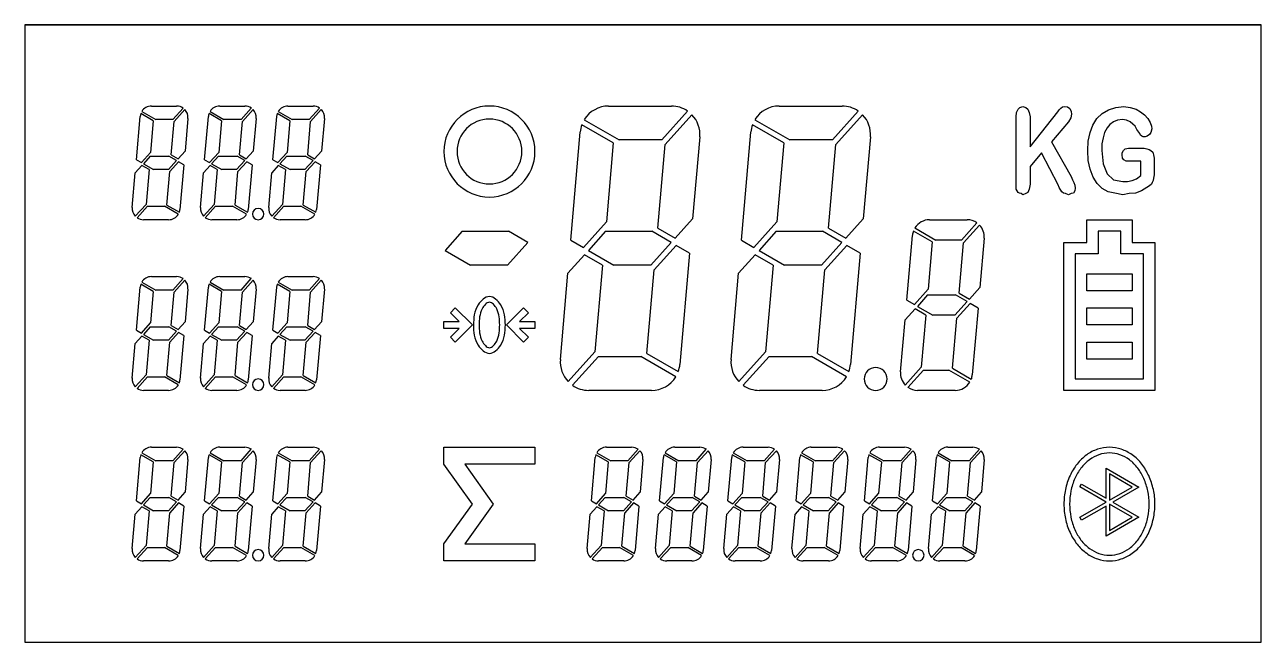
# Model space of a CAD drawing. Header units: inches. Extents: x 125 to 991, y -92 to 487.
# Drawn here: x 778.68 to 800.42, y 464.01 to 474.87 of the extents above; entities that cross this region are included whole.
import ezdxf

# ---------------------------------------------------------------- set-up
doc = ezdxf.new("R2010")
doc.units = ezdxf.units.IN

msp = doc.modelspace()

# ---------------------------------------------------------------- linework, layer by layer
at = {"color": 7, "linetype": 'Continuous'}
for p, q in [((778.684, 474.869), (778.684, 464.009)), ((800.424, 474.869), (778.684, 474.869)), ((778.684, 474.869), (800.424, 474.869)), ((800.424, 464.009), (800.424, 474.869)), ((780.944, 473.179), (780.724, 473.307)), ((780.741, 473.343), (780.986, 473.201)), ((780.912, 473.439), (781.354, 473.439)), ((781.286, 473.201), (781.467, 473.403)), ((781.498, 473.377), (781.31, 473.168)), ((782.144, 473.179), (781.924, 473.307)), ((781.941, 473.343), (782.186, 473.201)), ((782.112, 473.439), (782.554, 473.439)), ((782.486, 473.201), (782.667, 473.403)), ((782.698, 473.377), (782.51, 473.168)), ((783.344, 473.179), (783.124, 473.307)), ((783.141, 473.343), (783.386, 473.201)), ((783.312, 473.439), (783.754, 473.439)), ((783.686, 473.201), (783.867, 473.403)), ((783.898, 473.377), (783.71, 473.168)), ((788.949, 473.439), (790.054, 473.439)), ((789.884, 472.845), (790.338, 473.35)), ((790.414, 473.285), (789.944, 472.762)), ((791.949, 473.439), (793.054, 473.439)), ((792.884, 472.845), (793.338, 473.35)), ((793.414, 473.285), (792.944, 472.762)), ((796.115, 473.248), (796.123, 473.326)), ((796.123, 473.326), (796.147, 473.384)), ((796.147, 473.384), (796.179, 473.413)), ((796.179, 473.413), (796.234, 473.432)), ((796.234, 473.432), (796.282, 473.413)), ((796.282, 473.413), (796.321, 473.384)), ((796.321, 473.384), (796.345, 473.326)), ((796.345, 473.326), (796.361, 473.248)), ((796.361, 472.724), (796.844, 473.335)), ((796.844, 473.335), (796.868, 473.374)), ((796.868, 473.374), (796.9, 473.403)), ((796.9, 473.403), (796.931, 473.423)), ((796.931, 473.423), (796.971, 473.432)), ((796.971, 473.432), (797.018, 473.423)), ((797.018, 473.423), (797.058, 473.394)), ((797.058, 473.394), (797.082, 473.345)), ((797.09, 473.297), (797.074, 473.229)), ((797.082, 473.345), (797.09, 473.297)), ((797.533, 473.219), (797.628, 473.306)), ((797.628, 473.306), (797.739, 473.374)), ((797.739, 473.374), (797.866, 473.413)), ((797.866, 473.413), (798.008, 473.432)), ((798.008, 473.432), (798.119, 473.413)), ((798.119, 473.413), (798.222, 473.384)), ((798.222, 473.384), (798.301, 473.335)), ((798.301, 473.335), (798.373, 473.287)), ((798.373, 473.287), (798.428, 473.219)), ((780.646, 472.495), (780.713, 473.256)), ((780.944, 473.179), (780.896, 472.624)), ((781.286, 473.201), (780.986, 473.201)), ((781.258, 472.579), (781.31, 473.168)), ((781.553, 473.221), (781.502, 472.646)), ((781.846, 472.495), (781.913, 473.256)), ((782.144, 473.179), (782.096, 472.624)), ((782.486, 473.201), (782.186, 473.201)), ((782.458, 472.579), (782.51, 473.168)), ((782.753, 473.221), (782.702, 472.646)), ((783.046, 472.495), (783.113, 473.256)), ((783.344, 473.179), (783.296, 472.624)), ((783.686, 473.201), (783.386, 473.201)), ((783.658, 472.579), (783.71, 473.168)), ((783.953, 473.221), (783.902, 472.646)), ((789.03, 472.79), (788.479, 473.108)), ((788.522, 473.199), (789.135, 472.845)), ((792.03, 472.79), (791.479, 473.108)), ((791.522, 473.199), (792.135, 472.845)), ((796.115, 471.977), (796.115, 473.248)), ((796.361, 473.248), (796.361, 472.724)), ((797.034, 473.161), (796.733, 472.811)), ((797.074, 473.229), (797.034, 473.161)), ((797.414, 472.976), (797.462, 473.102)), ((797.462, 473.102), (797.533, 473.219)), ((797.763, 473.112), (797.715, 473.054)), ((797.826, 473.161), (797.763, 473.112)), ((797.897, 473.19), (797.826, 473.161)), ((797.985, 473.2), (797.897, 473.19)), ((798.056, 473.19), (797.985, 473.2)), ((798.119, 473.161), (798.056, 473.19)), ((798.167, 473.122), (798.119, 473.161)), ((798.206, 473.083), (798.167, 473.122)), ((798.238, 473.025), (798.206, 473.083)), ((798.428, 473.219), (798.468, 473.151)), ((798.468, 473.151), (798.491, 473.083)), ((798.491, 473.083), (798.499, 473.035)), ((788.285, 471.079), (788.451, 472.982)), ((790.552, 472.895), (790.426, 471.458)), ((791.285, 471.079), (791.451, 472.982)), ((793.552, 472.895), (793.426, 471.458)), ((797.383, 472.821), (797.414, 472.976)), ((797.644, 472.879), (797.62, 472.772)), ((797.668, 472.976), (797.644, 472.879)), ((797.715, 473.054), (797.668, 472.976)), ((798.286, 472.957), (798.238, 473.025)), ((798.301, 472.928), (798.286, 472.957)), ((798.325, 472.908), (798.301, 472.928)), ((798.349, 472.899), (798.325, 472.908)), ((798.381, 472.899), (798.349, 472.899)), ((798.42, 472.908), (798.381, 472.899)), ((798.46, 472.937), (798.42, 472.908)), ((798.484, 472.976), (798.46, 472.937)), ((798.499, 473.035), (798.484, 472.976)), ((781.379, 472.51), (781.502, 472.646)), ((782.579, 472.51), (782.702, 472.646)), ((783.779, 472.51), (783.902, 472.646)), ((789.03, 472.79), (788.909, 471.401)), ((789.884, 472.845), (789.135, 472.845)), ((789.815, 471.291), (789.944, 472.762)), ((792.03, 472.79), (791.909, 471.401)), ((792.884, 472.845), (792.135, 472.845)), ((792.815, 471.291), (792.944, 472.762)), ((796.733, 472.811), (797.082, 472.2)), ((797.375, 472.656), (797.383, 472.821)), ((797.383, 472.481), (797.375, 472.656)), ((797.62, 472.772), (797.62, 472.656)), ((797.62, 472.656), (797.644, 472.423)), ((797.977, 472.617), (798, 472.656)), ((798, 472.656), (798.032, 472.685)), ((798.032, 472.685), (798.088, 472.695)), ((798.088, 472.695), (798.365, 472.695)), ((798.365, 472.695), (798.412, 472.685)), ((798.412, 472.685), (798.452, 472.675)), ((798.452, 472.675), (798.484, 472.656)), ((798.484, 472.656), (798.515, 472.627)), ((780.646, 472.495), (780.734, 472.444)), ((780.734, 472.444), (780.896, 472.624)), ((780.89, 472.557), (780.769, 472.424)), ((780.769, 472.424), (780.949, 472.32)), ((780.89, 472.557), (781.216, 472.557)), ((781.209, 472.32), (781.352, 472.479)), ((781.352, 472.479), (781.216, 472.557)), ((781.387, 472.459), (781.233, 472.287)), ((781.258, 472.579), (781.379, 472.51)), ((781.481, 472.404), (781.387, 472.459)), ((781.846, 472.495), (781.934, 472.444)), ((781.934, 472.444), (782.096, 472.624)), ((782.09, 472.557), (781.969, 472.424)), ((781.969, 472.424), (782.149, 472.32)), ((782.09, 472.557), (782.416, 472.557)), ((782.409, 472.32), (782.552, 472.479)), ((782.552, 472.479), (782.416, 472.557)), ((782.587, 472.459), (782.433, 472.287)), ((782.458, 472.579), (782.579, 472.51)), ((782.681, 472.404), (782.587, 472.459)), ((783.046, 472.495), (783.134, 472.444)), ((783.134, 472.444), (783.296, 472.624)), ((783.29, 472.557), (783.169, 472.424)), ((783.169, 472.424), (783.349, 472.32)), ((783.29, 472.557), (783.616, 472.557)), ((783.609, 472.32), (783.752, 472.479)), ((783.752, 472.479), (783.616, 472.557)), ((783.787, 472.459), (783.633, 472.287)), ((783.658, 472.579), (783.779, 472.51)), ((783.881, 472.404), (783.787, 472.459)), ((796.559, 472.617), (796.361, 472.375)), ((796.852, 472.054), (796.559, 472.617)), ((797.414, 472.326), (797.383, 472.481)), ((797.644, 472.423), (797.715, 472.248)), ((797.977, 472.578), (797.977, 472.617)), ((797.985, 472.52), (797.977, 472.578)), ((798.008, 472.491), (797.985, 472.52)), ((798.048, 472.472), (798.008, 472.491)), ((798.309, 472.472), (798.048, 472.472)), ((798.309, 472.219), (798.309, 472.472)), ((798.515, 472.627), (798.531, 472.578)), ((798.531, 472.578), (798.539, 472.52)), ((798.539, 472.52), (798.539, 472.229)), ((780.573, 471.656), (780.626, 472.264)), ((780.742, 472.393), (780.626, 472.264)), ((780.869, 472.32), (780.742, 472.393)), ((780.869, 472.32), (780.816, 471.709)), ((781.209, 472.32), (780.949, 472.32)), ((781.181, 471.698), (781.233, 472.287)), ((781.481, 472.404), (781.413, 471.621)), ((781.773, 471.656), (781.826, 472.264)), ((781.942, 472.393), (781.826, 472.264)), ((782.069, 472.32), (781.942, 472.393)), ((782.069, 472.32), (782.016, 471.709)), ((782.409, 472.32), (782.149, 472.32)), ((782.381, 471.698), (782.433, 472.287)), ((782.681, 472.404), (782.613, 471.621)), ((782.973, 471.656), (783.026, 472.264)), ((783.142, 472.393), (783.026, 472.264)), ((783.269, 472.32), (783.142, 472.393)), ((783.269, 472.32), (783.216, 471.709)), ((783.609, 472.32), (783.349, 472.32)), ((783.581, 471.698), (783.633, 472.287)), ((783.881, 472.404), (783.813, 471.621)), ((796.361, 472.375), (796.361, 472.064)), ((797.082, 472.2), (797.105, 472.142)), ((797.47, 472.19), (797.414, 472.326)), ((797.715, 472.248), (797.826, 472.142)), ((798.23, 472.161), (798.309, 472.219)), ((798.539, 472.229), (798.531, 472.171)), ((796.147, 471.918), (796.115, 471.977)), ((796.345, 471.977), (796.321, 471.918)), ((796.361, 472.064), (796.345, 471.977)), ((796.868, 472.006), (796.852, 472.054)), ((796.915, 471.928), (796.868, 472.006)), ((797.105, 472.142), (797.129, 472.093)), ((797.129, 472.093), (797.145, 472.045)), ((797.145, 472.045), (797.153, 471.996)), ((797.153, 471.996), (797.145, 471.947)), ((797.541, 472.074), (797.47, 472.19)), ((797.628, 471.986), (797.541, 472.074)), ((797.731, 471.928), (797.628, 471.986)), ((797.826, 472.142), (797.992, 472.112)), ((797.992, 472.112), (798.072, 472.112)), ((798.072, 472.112), (798.151, 472.132)), ((798.151, 472.132), (798.23, 472.161)), ((798.46, 472.035), (798.317, 471.947)), ((798.491, 472.064), (798.46, 472.035)), ((798.507, 472.093), (798.491, 472.064)), ((798.523, 472.132), (798.507, 472.093)), ((798.531, 472.171), (798.523, 472.132)), ((796.171, 471.909), (796.147, 471.918)), ((796.203, 471.899), (796.171, 471.909)), ((796.234, 471.88), (796.203, 471.899)), ((796.282, 471.899), (796.234, 471.88)), ((796.321, 471.918), (796.282, 471.899)), ((796.947, 471.909), (796.915, 471.928)), ((796.979, 471.899), (796.947, 471.909)), ((797.034, 471.88), (796.979, 471.899)), ((797.082, 471.899), (797.034, 471.88)), ((797.121, 471.909), (797.082, 471.899)), ((797.145, 471.947), (797.121, 471.909)), ((797.85, 471.909), (797.731, 471.928)), ((797.992, 471.88), (797.85, 471.909)), ((798.103, 471.899), (797.992, 471.88)), ((798.214, 471.909), (798.103, 471.899)), ((798.317, 471.947), (798.214, 471.909)), ((780.627, 471.5), (780.816, 471.709)), ((780.84, 471.676), (780.658, 471.474)), ((780.84, 471.676), (781.139, 471.676)), ((781.384, 471.535), (781.139, 471.676)), ((781.181, 471.698), (781.402, 471.571)), ((781.827, 471.5), (782.016, 471.709)), ((782.04, 471.676), (781.858, 471.474)), ((782.04, 471.676), (782.339, 471.676)), ((782.584, 471.535), (782.339, 471.676)), ((782.381, 471.698), (782.602, 471.571)), ((783.027, 471.5), (783.216, 471.709)), ((783.24, 471.676), (783.058, 471.474)), ((783.24, 471.676), (783.539, 471.676)), ((783.784, 471.535), (783.539, 471.676)), ((783.581, 471.698), (783.802, 471.571)), ((781.214, 471.439), (780.772, 471.439)), ((782.414, 471.439), (781.972, 471.439)), ((783.614, 471.439), (783.172, 471.439)), ((788.505, 470.952), (788.909, 471.401)), ((790.118, 471.116), (790.426, 471.458)), ((791.505, 470.952), (791.909, 471.401)), ((793.118, 471.116), (793.426, 471.458)), ((794.591, 471.439), (795.254, 471.439)), ((795.152, 471.082), (795.424, 471.385)), ((795.47, 471.346), (795.188, 471.033)), ((797.354, 471.039), (797.354, 471.439)), ((797.354, 471.439), (798.154, 471.439)), ((798.154, 471.439), (798.154, 471.039)), ((786.374, 471.236), (786.073, 470.901)), ((786.374, 471.236), (787.19, 471.236)), ((787.53, 471.04), (787.19, 471.236)), ((788.894, 471.236), (788.593, 470.901)), ((788.894, 471.236), (789.71, 471.236)), ((790.05, 471.04), (789.71, 471.236)), ((789.815, 471.291), (790.118, 471.116)), ((791.894, 471.236), (791.593, 470.901)), ((791.894, 471.236), (792.71, 471.236)), ((793.05, 471.04), (792.71, 471.236)), ((792.815, 471.291), (793.118, 471.116)), ((794.192, 470.023), (794.292, 471.165)), ((794.64, 471.049), (794.309, 471.24)), ((794.335, 471.295), (794.702, 471.082)), ((795.552, 471.113), (795.477, 470.25)), ((797.954, 471.239), (797.554, 471.239)), ((797.554, 471.239), (797.554, 470.839)), ((797.954, 470.839), (797.954, 471.239)), ((786.073, 470.901), (786.522, 470.642)), ((787.171, 470.642), (787.53, 471.04)), ((788.285, 471.079), (788.505, 470.952)), ((788.593, 470.901), (789.042, 470.642)), ((789.691, 470.642), (790.05, 471.04)), ((790.138, 470.989), (789.751, 470.559)), ((790.373, 470.853), (790.138, 470.989)), ((791.285, 471.079), (791.505, 470.952)), ((791.593, 470.901), (792.042, 470.642)), ((792.691, 470.642), (793.05, 471.04)), ((793.138, 470.989), (792.751, 470.559)), ((793.373, 470.853), (793.138, 470.989)), ((794.64, 471.049), (794.567, 470.216)), ((795.152, 471.082), (794.702, 471.082)), ((795.111, 470.15), (795.188, 471.033)), ((796.954, 471.039), (797.354, 471.039)), ((796.954, 468.439), (796.954, 471.039)), ((798.154, 471.039), (798.554, 471.039)), ((798.554, 471.039), (798.554, 468.439)), ((788.525, 470.825), (788.234, 470.502)), ((788.842, 470.642), (788.525, 470.825)), ((790.373, 470.853), (790.202, 468.895)), ((791.525, 470.825), (791.234, 470.502)), ((791.842, 470.642), (791.525, 470.825)), ((793.373, 470.853), (793.202, 468.895)), ((797.554, 470.839), (797.154, 470.839)), ((797.154, 470.839), (797.154, 468.639)), ((798.354, 470.839), (797.954, 470.839)), ((798.354, 468.639), (798.354, 470.839)), ((787.171, 470.642), (786.522, 470.642)), ((788.101, 468.982), (788.234, 470.502)), ((788.842, 470.642), (788.709, 469.115)), ((789.691, 470.642), (789.042, 470.642)), ((789.622, 469.087), (789.751, 470.559)), ((791.101, 468.982), (791.234, 470.502)), ((791.842, 470.642), (791.709, 469.115)), ((792.691, 470.642), (792.042, 470.642)), ((792.622, 469.087), (792.751, 470.559)), ((797.354, 470.189), (797.354, 470.489)), ((797.354, 470.489), (798.154, 470.489)), ((798.154, 470.489), (798.154, 470.189)), ((780.646, 469.495), (780.713, 470.256)), ((780.944, 470.179), (780.724, 470.307)), ((780.741, 470.343), (780.986, 470.201)), ((780.912, 470.439), (781.354, 470.439)), ((781.286, 470.201), (781.467, 470.403)), ((781.498, 470.377), (781.31, 470.168)), ((781.846, 469.495), (781.913, 470.256)), ((782.144, 470.179), (781.924, 470.307)), ((781.941, 470.343), (782.186, 470.201)), ((782.112, 470.439), (782.554, 470.439)), ((782.486, 470.201), (782.667, 470.403)), ((782.698, 470.377), (782.51, 470.168)), ((783.046, 469.495), (783.113, 470.256)), ((783.344, 470.179), (783.124, 470.307)), ((783.141, 470.343), (783.386, 470.201)), ((783.312, 470.439), (783.754, 470.439)), ((783.686, 470.201), (783.867, 470.403)), ((783.898, 470.377), (783.71, 470.168)), ((795.292, 470.045), (795.477, 470.25)), ((780.944, 470.179), (780.896, 469.624)), ((781.286, 470.201), (780.986, 470.201)), ((781.258, 469.579), (781.31, 470.168)), ((781.553, 470.221), (781.502, 469.646)), ((782.144, 470.179), (782.096, 469.624)), ((782.486, 470.201), (782.186, 470.201)), ((782.458, 469.579), (782.51, 470.168)), ((782.753, 470.221), (782.702, 469.646)), ((783.344, 470.179), (783.296, 469.624)), ((783.686, 470.201), (783.386, 470.201)), ((783.658, 469.579), (783.71, 470.168)), ((783.953, 470.221), (783.902, 469.646)), ((794.192, 470.023), (794.324, 469.947)), ((794.324, 469.947), (794.567, 470.216)), ((794.558, 470.117), (794.377, 469.916)), ((794.558, 470.117), (795.048, 470.117)), ((795.251, 469.999), (795.048, 470.117)), ((795.111, 470.15), (795.292, 470.045)), ((798.154, 470.189), (797.354, 470.189)), ((786.169, 469.804), (786.254, 469.889)), ((786.324, 469.649), (786.169, 469.804)), ((786.254, 469.889), (786.554, 469.589)), ((787.154, 469.589), (787.454, 469.889)), ((787.538, 469.804), (787.383, 469.649)), ((787.454, 469.889), (787.538, 469.804)), ((794.336, 469.871), (794.162, 469.677)), ((794.527, 469.761), (794.336, 469.871)), ((794.377, 469.916), (794.647, 469.761)), ((795.036, 469.761), (795.251, 469.999)), ((795.304, 469.969), (795.072, 469.711)), ((795.445, 469.887), (795.304, 469.969)), ((795.445, 469.887), (795.342, 468.713)), ((797.354, 469.589), (797.354, 469.889)), ((797.354, 469.889), (798.154, 469.889)), ((798.154, 469.889), (798.154, 469.589)), ((780.734, 469.444), (780.896, 469.624)), ((781.379, 469.51), (781.502, 469.646)), ((781.934, 469.444), (782.096, 469.624)), ((782.579, 469.51), (782.702, 469.646)), ((783.134, 469.444), (783.296, 469.624)), ((783.779, 469.51), (783.902, 469.646)), ((786.054, 469.529), (786.054, 469.649)), ((786.054, 469.649), (786.324, 469.649)), ((786.554, 469.589), (786.254, 469.289)), ((787.454, 469.289), (787.154, 469.589)), ((787.383, 469.649), (787.654, 469.649)), ((787.654, 469.649), (787.654, 469.529)), ((794.082, 468.765), (794.162, 469.677)), ((794.527, 469.761), (794.447, 468.845)), ((795.036, 469.761), (794.647, 469.761)), ((794.995, 468.828), (795.072, 469.711)), ((798.154, 469.589), (797.354, 469.589)), ((780.742, 469.393), (780.626, 469.264)), ((780.646, 469.495), (780.734, 469.444)), ((780.869, 469.32), (780.742, 469.393)), ((780.89, 469.557), (780.769, 469.424)), ((780.769, 469.424), (780.949, 469.32)), ((780.89, 469.557), (781.216, 469.557)), ((781.209, 469.32), (781.352, 469.479)), ((781.352, 469.479), (781.216, 469.557)), ((781.387, 469.459), (781.233, 469.287)), ((781.258, 469.579), (781.379, 469.51)), ((781.481, 469.404), (781.387, 469.459)), ((781.481, 469.404), (781.413, 468.621)), ((781.942, 469.393), (781.826, 469.264)), ((781.846, 469.495), (781.934, 469.444)), ((782.069, 469.32), (781.942, 469.393)), ((782.09, 469.557), (781.969, 469.424)), ((781.969, 469.424), (782.149, 469.32)), ((782.09, 469.557), (782.416, 469.557)), ((782.409, 469.32), (782.552, 469.479)), ((782.552, 469.479), (782.416, 469.557)), ((782.587, 469.459), (782.433, 469.287)), ((782.458, 469.579), (782.579, 469.51)), ((782.681, 469.404), (782.587, 469.459)), ((782.681, 469.404), (782.613, 468.621)), ((783.142, 469.393), (783.026, 469.264)), ((783.046, 469.495), (783.134, 469.444)), ((783.269, 469.32), (783.142, 469.393)), ((783.29, 469.557), (783.169, 469.424)), ((783.169, 469.424), (783.349, 469.32)), ((783.29, 469.557), (783.616, 469.557)), ((783.609, 469.32), (783.752, 469.479)), ((783.752, 469.479), (783.616, 469.557)), ((783.787, 469.459), (783.633, 469.287)), ((783.658, 469.579), (783.779, 469.51)), ((783.881, 469.404), (783.787, 469.459)), ((783.881, 469.404), (783.813, 468.621)), ((786.324, 469.529), (786.054, 469.529)), ((786.169, 469.374), (786.324, 469.529)), ((786.254, 469.289), (786.169, 469.374)), ((787.654, 469.529), (787.383, 469.529)), ((787.383, 469.529), (787.538, 469.374)), ((787.538, 469.374), (787.454, 469.289)), ((780.573, 468.656), (780.626, 469.264)), ((780.869, 469.32), (780.816, 468.709)), ((781.209, 469.32), (780.949, 469.32)), ((781.181, 468.698), (781.233, 469.287)), ((781.773, 468.656), (781.826, 469.264)), ((782.069, 469.32), (782.016, 468.709)), ((782.409, 469.32), (782.149, 469.32)), ((782.381, 468.698), (782.433, 469.287)), ((782.973, 468.656), (783.026, 469.264)), ((783.269, 469.32), (783.216, 468.709)), ((783.609, 469.32), (783.349, 469.32)), ((783.581, 468.698), (783.633, 469.287)), ((797.354, 468.989), (797.354, 469.289)), ((797.354, 469.289), (798.154, 469.289)), ((798.154, 469.289), (798.154, 468.989)), ((788.238, 468.593), (788.709, 469.115)), ((788.769, 469.033), (788.314, 468.528)), ((788.769, 469.033), (789.518, 469.033)), ((790.131, 468.679), (789.518, 469.033)), ((789.622, 469.087), (790.174, 468.769)), ((791.238, 468.593), (791.709, 469.115)), ((791.769, 469.033), (791.314, 468.528)), ((791.769, 469.033), (792.518, 469.033)), ((793.131, 468.679), (792.518, 469.033)), ((792.622, 469.087), (793.174, 468.769)), ((798.154, 468.989), (797.354, 468.989)), ((794.164, 468.531), (794.447, 468.845)), ((794.483, 468.795), (794.21, 468.492)), ((794.483, 468.795), (794.932, 468.795)), ((795.3, 468.583), (794.932, 468.795)), ((794.995, 468.828), (795.326, 468.637)), ((780.627, 468.5), (780.816, 468.709)), ((780.84, 468.676), (780.658, 468.474)), ((780.84, 468.676), (781.139, 468.676)), ((781.384, 468.535), (781.139, 468.676)), ((781.181, 468.698), (781.402, 468.571)), ((781.827, 468.5), (782.016, 468.709)), ((782.04, 468.676), (781.858, 468.474)), ((782.04, 468.676), (782.339, 468.676)), ((782.584, 468.535), (782.339, 468.676)), ((782.381, 468.698), (782.602, 468.571)), ((783.027, 468.5), (783.216, 468.709)), ((783.24, 468.676), (783.058, 468.474)), ((783.24, 468.676), (783.539, 468.676)), ((783.784, 468.535), (783.539, 468.676)), ((783.581, 468.698), (783.802, 468.571)), ((797.154, 468.639), (798.354, 468.639)), ((781.214, 468.439), (780.772, 468.439)), ((782.414, 468.439), (781.972, 468.439)), ((783.614, 468.439), (783.172, 468.439)), ((789.704, 468.439), (788.599, 468.439)), ((792.704, 468.439), (791.599, 468.439)), ((795.044, 468.439), (794.381, 468.439)), ((798.554, 468.439), (796.954, 468.439)), ((780.912, 467.439), (781.354, 467.439)), ((782.112, 467.439), (782.554, 467.439)), ((783.312, 467.439), (783.754, 467.439)), ((786.054, 467.139), (786.054, 467.439)), ((786.054, 467.439), (787.654, 467.439)), ((787.654, 467.439), (787.654, 467.139)), ((788.912, 467.439), (789.354, 467.439)), ((790.112, 467.439), (790.554, 467.439)), ((791.312, 467.439), (791.754, 467.439)), ((792.512, 467.439), (792.954, 467.439)), ((793.712, 467.439), (794.154, 467.439)), ((794.912, 467.439), (795.354, 467.439)), ((780.646, 466.495), (780.713, 467.256)), ((780.944, 467.179), (780.724, 467.307)), ((780.741, 467.343), (780.986, 467.201)), ((781.286, 467.201), (780.986, 467.201)), ((781.286, 467.201), (781.467, 467.403)), ((781.498, 467.377), (781.31, 467.168)), ((781.553, 467.221), (781.502, 466.646)), ((781.846, 466.495), (781.913, 467.256)), ((782.144, 467.179), (781.924, 467.307)), ((781.941, 467.343), (782.186, 467.201)), ((782.486, 467.201), (782.186, 467.201)), ((782.486, 467.201), (782.667, 467.403)), ((782.698, 467.377), (782.51, 467.168)), ((782.753, 467.221), (782.702, 466.646)), ((783.046, 466.495), (783.113, 467.256)), ((783.344, 467.179), (783.124, 467.307)), ((783.141, 467.343), (783.386, 467.201)), ((783.686, 467.201), (783.386, 467.201)), ((783.686, 467.201), (783.867, 467.403)), ((783.898, 467.377), (783.71, 467.168)), ((783.953, 467.221), (783.902, 466.646)), ((788.646, 466.495), (788.713, 467.256)), ((788.944, 467.179), (788.724, 467.307)), ((788.741, 467.343), (788.986, 467.201)), ((789.286, 467.201), (788.986, 467.201)), ((789.286, 467.201), (789.467, 467.403)), ((789.498, 467.377), (789.31, 467.168)), ((789.553, 467.221), (789.502, 466.646)), ((789.846, 466.495), (789.913, 467.256)), ((790.144, 467.179), (789.924, 467.307)), ((789.941, 467.343), (790.186, 467.201)), ((790.486, 467.201), (790.186, 467.201)), ((790.486, 467.201), (790.667, 467.403)), ((790.698, 467.377), (790.51, 467.168)), ((790.753, 467.221), (790.702, 466.646)), ((791.046, 466.495), (791.113, 467.256)), ((791.344, 467.179), (791.124, 467.307)), ((791.141, 467.343), (791.386, 467.201)), ((791.686, 467.201), (791.386, 467.201)), ((791.686, 467.201), (791.867, 467.403)), ((791.898, 467.377), (791.71, 467.168)), ((791.953, 467.221), (791.902, 466.646)), ((792.246, 466.495), (792.313, 467.256)), ((792.544, 467.179), (792.324, 467.307)), ((792.341, 467.343), (792.586, 467.201)), ((792.886, 467.201), (792.586, 467.201)), ((792.886, 467.201), (793.067, 467.403)), ((793.098, 467.377), (792.91, 467.168)), ((793.153, 467.221), (793.102, 466.646)), ((793.446, 466.495), (793.513, 467.256)), ((793.744, 467.179), (793.524, 467.307)), ((793.541, 467.343), (793.786, 467.201)), ((794.086, 467.201), (793.786, 467.201)), ((794.086, 467.201), (794.267, 467.403)), ((794.298, 467.377), (794.11, 467.168)), ((794.353, 467.221), (794.302, 466.646)), ((794.646, 466.495), (794.713, 467.256)), ((794.944, 467.179), (794.724, 467.307)), ((794.741, 467.343), (794.986, 467.201)), ((795.286, 467.201), (794.986, 467.201)), ((795.286, 467.201), (795.467, 467.403)), ((795.498, 467.377), (795.31, 467.168)), ((795.553, 467.221), (795.502, 466.646)), ((780.944, 467.179), (780.896, 466.624)), ((781.258, 466.579), (781.31, 467.168)), ((782.144, 467.179), (782.096, 466.624)), ((782.458, 466.579), (782.51, 467.168)), ((783.344, 467.179), (783.296, 466.624)), ((783.658, 466.579), (783.71, 467.168)), ((786.554, 466.439), (786.054, 467.139)), ((786.422, 467.139), (786.922, 466.439)), ((787.654, 467.139), (786.422, 467.139)), ((788.944, 467.179), (788.896, 466.624)), ((789.258, 466.579), (789.31, 467.168)), ((790.144, 467.179), (790.096, 466.624)), ((790.458, 466.579), (790.51, 467.168)), ((791.344, 467.179), (791.296, 466.624)), ((791.658, 466.579), (791.71, 467.168)), ((792.544, 467.179), (792.496, 466.624)), ((792.858, 466.579), (792.91, 467.168)), ((793.744, 467.179), (793.696, 466.624)), ((794.058, 466.579), (794.11, 467.168)), ((794.944, 467.179), (794.896, 466.624)), ((795.258, 466.579), (795.31, 467.168)), ((797.694, 466.543), (797.694, 467.073)), ((797.694, 467.073), (798.273, 466.739)), ((797.232, 466.74), (797.262, 466.792)), ((797.262, 466.792), (797.694, 466.543)), ((797.754, 466.969), (797.754, 466.508)), ((798.153, 466.739), (797.754, 466.969)), ((780.734, 466.444), (780.896, 466.624)), ((780.89, 466.557), (780.769, 466.424)), ((780.89, 466.557), (781.216, 466.557)), ((781.352, 466.479), (781.216, 466.557)), ((781.258, 466.579), (781.379, 466.51)), ((781.379, 466.51), (781.502, 466.646)), ((781.934, 466.444), (782.096, 466.624)), ((782.09, 466.557), (781.969, 466.424)), ((782.09, 466.557), (782.416, 466.557)), ((782.552, 466.479), (782.416, 466.557)), ((782.458, 466.579), (782.579, 466.51)), ((782.579, 466.51), (782.702, 466.646)), ((783.134, 466.444), (783.296, 466.624)), ((783.29, 466.557), (783.169, 466.424)), ((783.29, 466.557), (783.616, 466.557)), ((783.752, 466.479), (783.616, 466.557)), ((783.658, 466.579), (783.779, 466.51)), ((783.779, 466.51), (783.902, 466.646)), ((788.734, 466.444), (788.896, 466.624)), ((788.89, 466.557), (788.769, 466.424)), ((788.89, 466.557), (789.216, 466.557)), ((789.352, 466.479), (789.216, 466.557)), ((789.258, 466.579), (789.379, 466.51)), ((789.379, 466.51), (789.502, 466.646)), ((789.934, 466.444), (790.096, 466.624)), ((790.09, 466.557), (789.969, 466.424)), ((790.09, 466.557), (790.416, 466.557)), ((790.552, 466.479), (790.416, 466.557)), ((790.458, 466.579), (790.579, 466.51)), ((790.579, 466.51), (790.702, 466.646)), ((791.134, 466.444), (791.296, 466.624)), ((791.29, 466.557), (791.169, 466.424)), ((791.29, 466.557), (791.616, 466.557)), ((791.752, 466.479), (791.616, 466.557)), ((791.658, 466.579), (791.779, 466.51)), ((791.779, 466.51), (791.902, 466.646)), ((792.334, 466.444), (792.496, 466.624)), ((792.49, 466.557), (792.369, 466.424)), ((792.49, 466.557), (792.816, 466.557)), ((792.952, 466.479), (792.816, 466.557)), ((792.858, 466.579), (792.979, 466.51)), ((792.979, 466.51), (793.102, 466.646)), ((793.534, 466.444), (793.696, 466.624)), ((793.69, 466.557), (793.569, 466.424)), ((793.69, 466.557), (794.016, 466.557)), ((794.152, 466.479), (794.016, 466.557)), ((794.058, 466.579), (794.179, 466.51)), ((794.179, 466.51), (794.302, 466.646)), ((794.734, 466.444), (794.896, 466.624)), ((794.89, 466.557), (794.769, 466.424)), ((794.89, 466.557), (795.216, 466.557)), ((795.352, 466.479), (795.216, 466.557)), ((795.258, 466.579), (795.379, 466.51)), ((795.379, 466.51), (795.502, 466.646)), ((797.694, 466.473), (797.232, 466.74)), ((797.754, 466.508), (798.153, 466.739)), ((798.273, 466.739), (797.814, 466.473)), ((780.742, 466.393), (780.626, 466.264)), ((780.646, 466.495), (780.734, 466.444)), ((780.869, 466.32), (780.742, 466.393)), ((780.769, 466.424), (780.949, 466.32)), ((781.209, 466.32), (781.352, 466.479)), ((781.387, 466.459), (781.233, 466.287)), ((781.481, 466.404), (781.387, 466.459)), ((781.481, 466.404), (781.413, 465.621)), ((781.942, 466.393), (781.826, 466.264)), ((781.846, 466.495), (781.934, 466.444)), ((782.069, 466.32), (781.942, 466.393)), ((781.969, 466.424), (782.149, 466.32)), ((782.409, 466.32), (782.552, 466.479)), ((782.587, 466.459), (782.433, 466.287)), ((782.681, 466.404), (782.587, 466.459)), ((782.681, 466.404), (782.613, 465.621)), ((783.142, 466.393), (783.026, 466.264)), ((783.046, 466.495), (783.134, 466.444)), ((783.269, 466.32), (783.142, 466.393)), ((783.169, 466.424), (783.349, 466.32)), ((783.609, 466.32), (783.752, 466.479)), ((783.787, 466.459), (783.633, 466.287)), ((783.881, 466.404), (783.787, 466.459)), ((783.881, 466.404), (783.813, 465.621)), ((786.054, 465.739), (786.554, 466.439)), ((786.922, 466.439), (786.422, 465.739)), ((788.742, 466.393), (788.626, 466.264)), ((788.646, 466.495), (788.734, 466.444)), ((788.869, 466.32), (788.742, 466.393)), ((788.769, 466.424), (788.949, 466.32)), ((789.209, 466.32), (789.352, 466.479)), ((789.387, 466.459), (789.233, 466.287)), ((789.481, 466.404), (789.387, 466.459)), ((789.481, 466.404), (789.413, 465.621)), ((789.942, 466.393), (789.826, 466.264)), ((789.846, 466.495), (789.934, 466.444)), ((790.069, 466.32), (789.942, 466.393)), ((789.969, 466.424), (790.149, 466.32)), ((790.409, 466.32), (790.552, 466.479)), ((790.587, 466.459), (790.433, 466.287)), ((790.681, 466.404), (790.587, 466.459)), ((790.681, 466.404), (790.613, 465.621)), ((791.142, 466.393), (791.026, 466.264)), ((791.046, 466.495), (791.134, 466.444)), ((791.269, 466.32), (791.142, 466.393)), ((791.169, 466.424), (791.349, 466.32)), ((791.609, 466.32), (791.752, 466.479)), ((791.787, 466.459), (791.633, 466.287)), ((791.881, 466.404), (791.787, 466.459)), ((791.881, 466.404), (791.813, 465.621)), ((792.342, 466.393), (792.226, 466.264)), ((792.246, 466.495), (792.334, 466.444)), ((792.469, 466.32), (792.342, 466.393)), ((792.369, 466.424), (792.549, 466.32)), ((792.809, 466.32), (792.952, 466.479)), ((792.987, 466.459), (792.833, 466.287)), ((793.081, 466.404), (792.987, 466.459)), ((793.081, 466.404), (793.013, 465.621)), ((793.542, 466.393), (793.426, 466.264)), ((793.446, 466.495), (793.534, 466.444)), ((793.669, 466.32), (793.542, 466.393)), ((793.569, 466.424), (793.749, 466.32)), ((794.009, 466.32), (794.152, 466.479)), ((794.187, 466.459), (794.033, 466.287)), ((794.281, 466.404), (794.187, 466.459)), ((794.281, 466.404), (794.213, 465.621)), ((794.742, 466.393), (794.626, 466.264)), ((794.646, 466.495), (794.734, 466.444)), ((794.869, 466.32), (794.742, 466.393)), ((794.769, 466.424), (794.949, 466.32)), ((795.209, 466.32), (795.352, 466.479)), ((795.387, 466.459), (795.233, 466.287)), ((795.481, 466.404), (795.387, 466.459)), ((795.481, 466.404), (795.413, 465.621)), ((797.232, 466.207), (797.694, 466.473)), ((797.694, 466.404), (797.262, 466.155)), ((797.694, 465.873), (797.694, 466.404)), ((798.153, 466.208), (797.754, 466.439)), ((797.754, 466.439), (797.754, 465.977)), ((797.814, 466.473), (798.273, 466.208)), ((780.573, 465.656), (780.626, 466.264)), ((780.869, 466.32), (780.816, 465.709)), ((781.209, 466.32), (780.949, 466.32)), ((781.181, 465.698), (781.233, 466.287)), ((781.773, 465.656), (781.826, 466.264)), ((782.069, 466.32), (782.016, 465.709)), ((782.409, 466.32), (782.149, 466.32)), ((782.381, 465.698), (782.433, 466.287)), ((782.973, 465.656), (783.026, 466.264)), ((783.269, 466.32), (783.216, 465.709)), ((783.609, 466.32), (783.349, 466.32)), ((783.581, 465.698), (783.633, 466.287)), ((788.573, 465.656), (788.626, 466.264)), ((788.869, 466.32), (788.816, 465.709)), ((789.209, 466.32), (788.949, 466.32)), ((789.181, 465.698), (789.233, 466.287)), ((789.773, 465.656), (789.826, 466.264)), ((790.069, 466.32), (790.016, 465.709)), ((790.409, 466.32), (790.149, 466.32)), ((790.381, 465.698), (790.433, 466.287)), ((790.973, 465.656), (791.026, 466.264)), ((791.269, 466.32), (791.216, 465.709)), ((791.609, 466.32), (791.349, 466.32)), ((791.581, 465.698), (791.633, 466.287)), ((792.173, 465.656), (792.226, 466.264)), ((792.469, 466.32), (792.416, 465.709)), ((792.809, 466.32), (792.549, 466.32)), ((792.781, 465.698), (792.833, 466.287)), ((793.373, 465.656), (793.426, 466.264)), ((793.669, 466.32), (793.616, 465.709)), ((794.009, 466.32), (793.749, 466.32)), ((793.981, 465.698), (794.033, 466.287)), ((794.573, 465.656), (794.626, 466.264)), ((794.869, 466.32), (794.816, 465.709)), ((795.209, 466.32), (794.949, 466.32)), ((795.181, 465.698), (795.233, 466.287)), ((797.262, 466.155), (797.232, 466.207)), ((798.273, 466.208), (797.694, 465.873)), ((797.754, 465.977), (798.153, 466.208)), ((780.627, 465.5), (780.816, 465.709)), ((780.84, 465.676), (780.658, 465.474)), ((780.84, 465.676), (781.139, 465.676)), ((781.384, 465.535), (781.139, 465.676)), ((781.181, 465.698), (781.402, 465.571)), ((781.827, 465.5), (782.016, 465.709)), ((782.04, 465.676), (781.858, 465.474)), ((782.04, 465.676), (782.339, 465.676)), ((782.584, 465.535), (782.339, 465.676)), ((782.381, 465.698), (782.602, 465.571)), ((783.027, 465.5), (783.216, 465.709)), ((783.24, 465.676), (783.058, 465.474)), ((783.24, 465.676), (783.539, 465.676)), ((783.784, 465.535), (783.539, 465.676)), ((783.581, 465.698), (783.802, 465.571)), ((786.054, 465.439), (786.054, 465.739)), ((786.422, 465.739), (787.654, 465.739)), ((787.654, 465.739), (787.654, 465.439)), ((788.627, 465.5), (788.816, 465.709)), ((788.84, 465.676), (788.658, 465.474)), ((788.84, 465.676), (789.139, 465.676)), ((789.384, 465.535), (789.139, 465.676)), ((789.181, 465.698), (789.402, 465.571)), ((789.827, 465.5), (790.016, 465.709)), ((790.04, 465.676), (789.858, 465.474)), ((790.04, 465.676), (790.339, 465.676)), ((790.584, 465.535), (790.339, 465.676)), ((790.381, 465.698), (790.602, 465.571)), ((791.027, 465.5), (791.216, 465.709)), ((791.24, 465.676), (791.058, 465.474)), ((791.24, 465.676), (791.539, 465.676)), ((791.784, 465.535), (791.539, 465.676)), ((791.581, 465.698), (791.802, 465.571)), ((792.227, 465.5), (792.416, 465.709)), ((792.44, 465.676), (792.258, 465.474)), ((792.44, 465.676), (792.739, 465.676)), ((792.984, 465.535), (792.739, 465.676)), ((792.781, 465.698), (793.002, 465.571)), ((793.427, 465.5), (793.616, 465.709)), ((793.64, 465.676), (793.458, 465.474)), ((793.64, 465.676), (793.939, 465.676)), ((794.184, 465.535), (793.939, 465.676)), ((793.981, 465.698), (794.202, 465.571)), ((794.627, 465.5), (794.816, 465.709)), ((794.84, 465.676), (794.658, 465.474)), ((794.84, 465.676), (795.139, 465.676)), ((795.384, 465.535), (795.139, 465.676)), ((795.181, 465.698), (795.402, 465.571)), ((781.214, 465.439), (780.772, 465.439)), ((782.414, 465.439), (781.972, 465.439)), ((783.614, 465.439), (783.172, 465.439)), ((787.654, 465.439), (786.054, 465.439)), ((789.214, 465.439), (788.772, 465.439)), ((790.414, 465.439), (789.972, 465.439)), ((791.614, 465.439), (791.172, 465.439)), ((792.814, 465.439), (792.372, 465.439)), ((794.014, 465.439), (793.572, 465.439)), ((795.214, 465.439), (794.772, 465.439)), ((778.684, 464.009), (800.424, 464.009))]:
    msp.add_line(p, q, dxfattribs=at)
for centre, radius, start, end in [((780.912, 473.239), 0.2, 160.1668, 175), ((780.912, 473.239), 0.2, 90, 148.6543), ((781.354, 473.239), 0.2, 55.274, 90), ((781.354, 473.239), 0.2, 355, 43.7916), ((782.112, 473.239), 0.2, 160.1668, 175), ((782.112, 473.239), 0.2, 90, 148.6543), ((782.554, 473.239), 0.2, 55.274, 90), ((782.554, 473.239), 0.2, 355, 43.7916), ((783.312, 473.239), 0.2, 160.1668, 175), ((783.312, 473.239), 0.2, 90, 148.6543), ((783.754, 473.239), 0.2, 55.274, 90), ((783.754, 473.239), 0.2, 355, 43.7916), ((786.854, 472.639), 0.8, 90, 270), ((786.854, 472.639), 0.8, 270, 90), ((788.949, 472.939), 0.5, 90, 148.6543), ((790.054, 472.939), 0.5, 55.274, 90), ((790.054, 472.939), 0.5, 355, 43.7916), ((791.949, 472.939), 0.5, 90, 148.6543), ((793.054, 472.939), 0.5, 55.274, 90), ((793.054, 472.939), 0.5, 355, 43.7916), ((786.854, 472.639), 0.57, 90, 270), ((786.854, 472.639), 0.57, 270, 90), ((788.949, 472.939), 0.5, 160.1668, 175), ((791.949, 472.939), 0.5, 160.1668, 175), ((780.772, 471.639), 0.2, 175, 223.7916), ((781.214, 471.639), 0.2, 340.1668, 355), ((781.972, 471.639), 0.2, 175, 223.7916), ((782.414, 471.639), 0.2, 340.1668, 355), ((782.788, 471.539), 0.1, 90, 270), ((782.788, 471.539), 0.1, 270, 90), ((783.172, 471.639), 0.2, 175, 223.7916), ((783.614, 471.639), 0.2, 340.1668, 355), ((780.772, 471.639), 0.2, 235.274, 270), ((781.214, 471.639), 0.2, 270, 328.6543), ((781.972, 471.639), 0.2, 235.274, 270), ((782.414, 471.639), 0.2, 270, 328.6543), ((783.172, 471.639), 0.2, 235.274, 270), ((783.614, 471.639), 0.2, 270, 328.6543), ((794.591, 471.139), 0.3, 90, 148.6543), ((795.254, 471.139), 0.3, 55.274, 90), ((795.254, 471.139), 0.3, 355, 43.7916), ((794.591, 471.139), 0.3, 160.1668, 175), ((780.912, 470.239), 0.2, 160.1668, 175), ((780.912, 470.239), 0.2, 90, 148.6543), ((781.354, 470.239), 0.2, 55.274, 90), ((781.354, 470.239), 0.2, 355, 43.7916), ((782.112, 470.239), 0.2, 160.1668, 175), ((782.112, 470.239), 0.2, 90, 148.6543), ((782.554, 470.239), 0.2, 55.274, 90), ((782.554, 470.239), 0.2, 355, 43.7916), ((783.312, 470.239), 0.2, 160.1668, 175), ((783.312, 470.239), 0.2, 90, 148.6543), ((783.754, 470.239), 0.2, 55.274, 90), ((783.754, 470.239), 0.2, 355, 43.7916), ((788.599, 468.939), 0.5, 175, 223.7916), ((791.599, 468.939), 0.5, 175, 223.7916), ((789.704, 468.939), 0.5, 340.1668, 355), ((792.704, 468.939), 0.5, 340.1668, 355), ((793.644, 468.639), 0.2, 90, 270), ((793.644, 468.639), 0.2, 270, 90), ((794.381, 468.739), 0.3, 175, 223.7916), ((780.772, 468.639), 0.2, 175, 223.7916), ((781.214, 468.639), 0.2, 270, 328.6543), ((781.214, 468.639), 0.2, 340.1668, 355), ((781.972, 468.639), 0.2, 175, 223.7916), ((782.414, 468.639), 0.2, 270, 328.6543), ((782.414, 468.639), 0.2, 340.1668, 355), ((782.788, 468.539), 0.1, 90, 270), ((782.788, 468.539), 0.1, 270, 90), ((783.172, 468.639), 0.2, 175, 223.7916), ((783.614, 468.639), 0.2, 270, 328.6543), ((783.614, 468.639), 0.2, 340.1668, 355), ((788.599, 468.939), 0.5, 235.274, 270), ((789.704, 468.939), 0.5, 270, 328.6543), ((791.599, 468.939), 0.5, 235.274, 270), ((792.704, 468.939), 0.5, 270, 328.6543), ((795.044, 468.739), 0.3, 270, 328.6543), ((795.044, 468.739), 0.3, 340.1668, 355), ((780.772, 468.639), 0.2, 235.274, 270), ((781.972, 468.639), 0.2, 235.274, 270), ((783.172, 468.639), 0.2, 235.274, 270), ((794.381, 468.739), 0.3, 235.274, 270), ((780.912, 467.239), 0.2, 90, 148.6543), ((781.354, 467.239), 0.2, 55.274, 90), ((782.112, 467.239), 0.2, 90, 148.6543), ((782.554, 467.239), 0.2, 55.274, 90), ((783.312, 467.239), 0.2, 90, 148.6543), ((783.754, 467.239), 0.2, 55.274, 90), ((788.912, 467.239), 0.2, 90, 148.6543), ((789.354, 467.239), 0.2, 55.274, 90), ((790.112, 467.239), 0.2, 90, 148.6543), ((790.554, 467.239), 0.2, 55.274, 90), ((791.312, 467.239), 0.2, 90, 148.6543), ((791.754, 467.239), 0.2, 55.274, 90), ((792.512, 467.239), 0.2, 90, 148.6543), ((792.954, 467.239), 0.2, 55.274, 90), ((793.712, 467.239), 0.2, 90, 148.6543), ((794.154, 467.239), 0.2, 55.274, 90), ((794.912, 467.239), 0.2, 90, 148.6543), ((795.354, 467.239), 0.2, 55.274, 90), ((780.912, 467.239), 0.2, 160.1668, 175), ((781.354, 467.239), 0.2, 355, 43.7916), ((782.112, 467.239), 0.2, 160.1668, 175), ((782.554, 467.239), 0.2, 355, 43.7916), ((783.312, 467.239), 0.2, 160.1668, 175), ((783.754, 467.239), 0.2, 355, 43.7916), ((788.912, 467.239), 0.2, 160.1668, 175), ((789.354, 467.239), 0.2, 355, 43.7916), ((790.112, 467.239), 0.2, 160.1668, 175), ((790.554, 467.239), 0.2, 355, 43.7916), ((791.312, 467.239), 0.2, 160.1668, 175), ((791.754, 467.239), 0.2, 355, 43.7916), ((792.512, 467.239), 0.2, 160.1668, 175), ((792.954, 467.239), 0.2, 355, 43.7916), ((793.712, 467.239), 0.2, 160.1668, 175), ((794.154, 467.239), 0.2, 355, 43.7916), ((794.912, 467.239), 0.2, 160.1668, 175), ((795.354, 467.239), 0.2, 355, 43.7916), ((780.772, 465.639), 0.2, 175, 223.7916), ((780.772, 465.639), 0.2, 235.274, 270), ((781.214, 465.639), 0.2, 270, 328.6543), ((781.214, 465.639), 0.2, 340.1668, 355), ((781.972, 465.639), 0.2, 175, 223.7916), ((781.972, 465.639), 0.2, 235.274, 270), ((782.414, 465.639), 0.2, 270, 328.6543), ((782.414, 465.639), 0.2, 340.1668, 355), ((782.788, 465.539), 0.1, 90, 270), ((782.788, 465.539), 0.1, 270, 90), ((783.172, 465.639), 0.2, 175, 223.7916), ((783.172, 465.639), 0.2, 235.274, 270), ((783.614, 465.639), 0.2, 270, 328.6543), ((783.614, 465.639), 0.2, 340.1668, 355), ((788.772, 465.639), 0.2, 175, 223.7916), ((788.772, 465.639), 0.2, 235.274, 270), ((789.214, 465.639), 0.2, 270, 328.6543), ((789.214, 465.639), 0.2, 340.1668, 355), ((789.972, 465.639), 0.2, 175, 223.7916), ((789.972, 465.639), 0.2, 235.274, 270), ((790.414, 465.639), 0.2, 270, 328.6543), ((790.414, 465.639), 0.2, 340.1668, 355), ((791.172, 465.639), 0.2, 175, 223.7916), ((791.172, 465.639), 0.2, 235.274, 270), ((791.614, 465.639), 0.2, 270, 328.6543), ((791.614, 465.639), 0.2, 340.1668, 355), ((792.372, 465.639), 0.2, 175, 223.7916), ((792.372, 465.639), 0.2, 235.274, 270), ((792.814, 465.639), 0.2, 270, 328.6543), ((792.814, 465.639), 0.2, 340.1668, 355), ((793.572, 465.639), 0.2, 175, 223.7916), ((793.572, 465.639), 0.2, 235.274, 270), ((794.014, 465.639), 0.2, 270, 328.6543), ((794.014, 465.639), 0.2, 340.1668, 355), ((794.394, 465.539), 0.1, 90, 270), ((794.394, 465.539), 0.1, 270, 90), ((794.772, 465.639), 0.2, 175, 223.7916), ((794.772, 465.639), 0.2, 235.274, 270), ((795.214, 465.639), 0.2, 270, 328.6543), ((795.214, 465.639), 0.2, 340.1668, 355)]:
    msp.add_arc(centre, radius, start, end, dxfattribs=at)
for points in [[(787.134, 469.589), (787.119, 469.408), (787.052, 469.235), (786.963, 469.134), (786.854, 469.089), (786.744, 469.134), (786.656, 469.235), (786.588, 469.408), (786.574, 469.589), (786.588, 469.769), (786.656, 469.942), (786.744, 470.044), (786.854, 470.089), (786.963, 470.044), (787.052, 469.942), (787.119, 469.769), (787.134, 469.589)], [(787.034, 469.589), (787.026, 469.449), (786.981, 469.306), (786.924, 469.226), (786.854, 469.189), (786.783, 469.226), (786.726, 469.306), (786.681, 469.449), (786.674, 469.589), (786.681, 469.729), (786.726, 469.872), (786.783, 469.952), (786.854, 469.989), (786.924, 469.952), (786.981, 469.872), (787.026, 469.729), (787.034, 469.589)], [(798.446, 466.939), (798.527, 466.694), (798.554, 466.439), (798.527, 466.183), (798.446, 465.939), (798.324, 465.736), (798.154, 465.573), (797.963, 465.475), (797.754, 465.439), (797.544, 465.475), (797.354, 465.573), (797.184, 465.736), (797.061, 465.939), (796.98, 466.183), (796.954, 466.439), (796.98, 466.694), (797.061, 466.939), (797.184, 467.141), (797.354, 467.305), (797.544, 467.403), (797.754, 467.439), (797.963, 467.403), (798.154, 467.305), (798.324, 467.141), (798.446, 466.939)], [(798.36, 466.889), (798.43, 466.669), (798.454, 466.439), (798.43, 466.209), (798.36, 465.989), (798.253, 465.807), (798.104, 465.659), (797.937, 465.571), (797.754, 465.539), (797.57, 465.571), (797.404, 465.659), (797.254, 465.807), (797.147, 465.989), (797.077, 466.209), (797.054, 466.439), (797.077, 466.669), (797.147, 466.889), (797.254, 467.07), (797.404, 467.218), (797.57, 467.306), (797.754, 467.339), (797.937, 467.306), (798.104, 467.218), (798.253, 467.07), (798.36, 466.889)]]:
    msp.add_spline(points, degree=3, dxfattribs=at)

doc.saveas('drawing.dxf')
